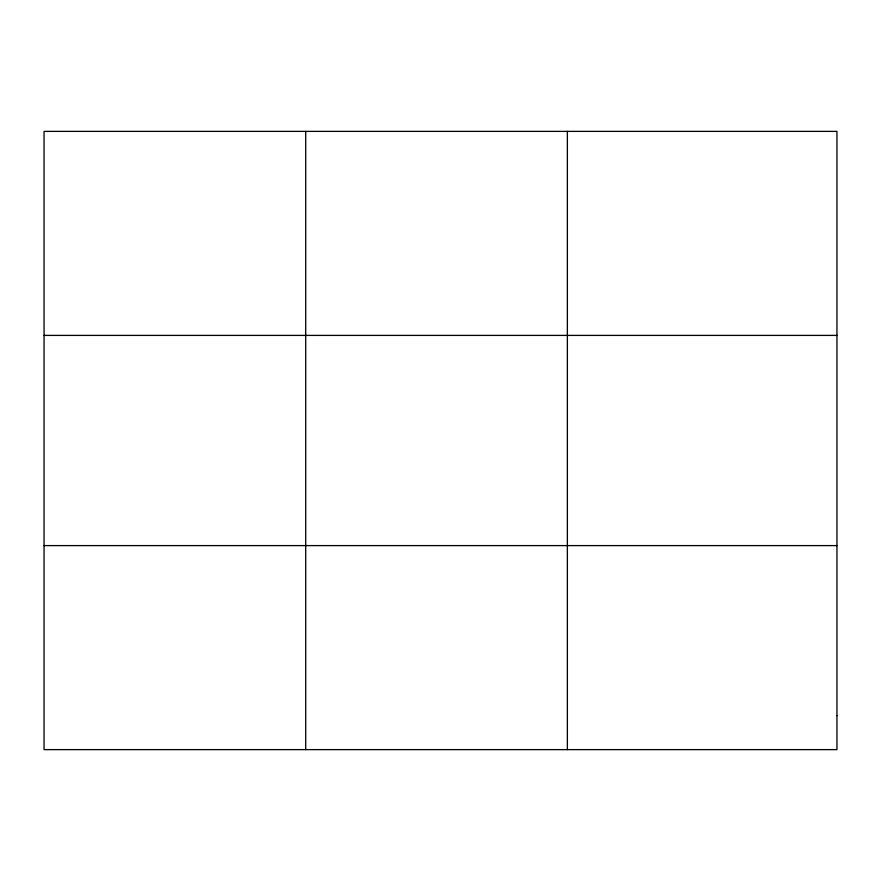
<?xml version="1.0" encoding="UTF-8"?>
<svg xmlns="http://www.w3.org/2000/svg" width="881" height="881" viewBox="0 0 881 881"><rect width="100%" height="100%" fill="white"/><g stroke="black" fill="none" stroke-linecap="round" stroke-linejoin="round"><path stroke-width="1.32" d="M305.707 749.621L305.707 131.379M567.364 749.621L567.364 131.379M44.05 335.397L836.95 335.397M44.05 545.603L836.95 545.603M836.95 715.614L836.95 749.621L44.05 749.621L44.05 131.379L836.95 131.379L836.95 715.614"/></g></svg>
